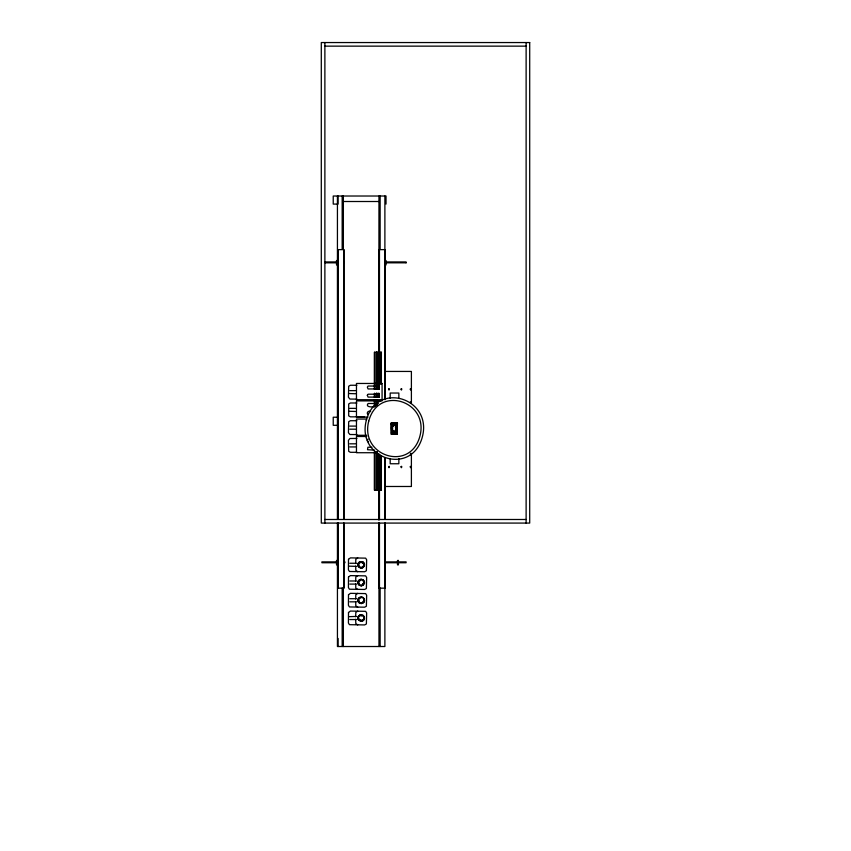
<?xml version="1.0" encoding="UTF-8"?>
<svg xmlns="http://www.w3.org/2000/svg" width="851" height="851" viewBox="0 0 851 851"><rect width="100%" height="100%" fill="white"/><g stroke="black" fill="none" stroke-linecap="round" stroke-linejoin="round"><path stroke-width="1.28" d="M391.524 424.628L391.524 424.064M391.981 425.691L391.8 423.415M391.683 424.787L391.864 423.628L392.534 424.351L391.864 425.075L391.747 423.989M391.768 427.266L391.768 429.84M391.524 432.478L391.524 433.042M392.46 424.532L392.364 423.841M392.619 433.329C391.8 428.691 391.364 436.499 392.651 432.478M396.279 423.989L396.619 425.223L396.928 424.5M396.055 432.478L396.321 433.702M396.279 432.393L396.417 433.382M396.991 424.532L396.885 423.841M396.991 432.946C394.96 428.191 397.651 438.084 396.311 431.787M397.47 433.893L391.332 434.361L391.183 423.224L391.481 422.681L397.513 423.224M362.834 567.521C357.76 569.776 356.537 562.075 360.281 561.671M357.75 564.798L358.005 564M357.952 564.809L357.867 563.99M358.686 564.17L358.686 565.447M359.484 579.712C361.611 577.808 367.089 582.116 362.803 585.201C359.494 587.647 355.154 581.105 360.335 579.52M357.75 582.52L358.005 581.733M357.984 582.541L357.867 581.712M360.313 567.968L361.164 568.074M358.686 581.903L358.686 583.18M362.058 561.66L361.186 561.681M359.537 602.976C355.761 600.902 359.175 595.647 362.803 597.615M358.005 599.466L357.75 600.253M361.186 585.669L358.771 584.86M358.686 599.636L358.686 600.912M362.803 567.468L364.473 564.809L363.473 562.639M364.068 566.415L364.622 564.83M362.834 620.709C360.409 622.23 357.197 619.432 358.005 617.188M358.005 618.805L358.207 619.613L358.388 616.464L360.281 614.858L358.42 616.475L358.75 615.709M362.834 602.976L361.164 603.529L358.771 602.593M361.207 597.008L362.037 597.2M358.686 617.358L358.686 618.634M364.419 582.541L363.515 584.754M364.505 583.371L364.622 582.563M361.164 621.262L358.92 620.145M361.207 614.741L362.015 615.06L359.537 615.294M362.09 603.412C364.366 603.508 365.1 598.349 362.92 597.455M364.143 601.912L364.622 600.285M362.803 620.656C365.622 619.73 364.654 615.092 361.186 614.879M391.471 424.351C391.8 421.319 393.822 425.808 391.79 425.319M391.747 433.116L391.875 432.074L392.534 432.755L391.864 433.478L391.981 431.414M396.311 423.383L396.619 425.5L397.151 423.777L396.619 423.202L396.077 423.777L396.917 425.319M396.981 424.745L396.385 423.628L396.385 425.075L397.066 424.351M397.023 433.202L396.843 432.031L396.204 433.202M392.598 424.894L392.598 423.809M392.651 426.787L393.375 425.426L394.843 425.053M391.545 432.489L391.939 431.712L392.577 432.234M392.63 433.031L391.811 433.67M396.3 424.192L396.385 423.926M395.683 429.223L395.332 430.372M397.119 424.894L396.906 423.415M396.066 432.489L396.619 431.67M396.885 433.265L396.715 432.063M397.119 433.297L397.183 432.478M391.641 432.755L391.864 432.031M393.662 423.702L393.79 422.734M391.545 424.617L391.939 425.394L392.577 424.872M391.811 432.457L392.396 432.606M396.896 424.649L396.332 424.649M397.109 424.872L396.619 425.436M396.332 433.063L396.896 433.063M363.526 583.137L362.398 584.531M363.685 583.18L361.856 584.914M393.63 422.904L393.034 423.021M392.524 425.755L391.524 427.064L391.609 430.585L392.524 431.351C392.151 434.616 396.555 434.616 396.172 431.351L397.172 430.042L397.098 426.521L396.172 425.755C396.555 422.49 392.151 422.49 392.524 425.755L392.662 430.361L394.353 432.17C396.97 431.18 396.885 426.659 394.853 425.064M392.598 431.489L392.896 430.925M395.63 425.862L395.928 425.298M392.768 431.808L393.077 431.255M395.821 426.213L396.098 425.617M359.484 561.979L362.92 562L363.951 563.288M362.92 615.188L363.6 615.677M391.864 423.926L392.407 424.351M358.218 563.171L358.856 562.607M358.771 567.128L359.537 567.521M362.781 562.181L363.515 562.607M363.515 567.021L364.037 566.372M358.218 580.893L358.856 580.329M358.218 598.625L358.75 597.976L358.42 598.753M359.452 603.082L361.186 603.391M363.515 602.476L364.037 601.838M363.515 620.209L364.037 619.56M349.272 616.656L356.218 616.443M358.856 584.754L358.005 583.35M363.451 580.393L362.834 579.839M378.578 388.918L379.163 387.503L378.376 386.046L368.079 386.046L367.324 387.131L368.079 388.96L378.174 388.918M392.375 433.67L391.79 433.733M396.896 433.67L396.332 433.67M359.356 580.797L360.516 580.159M359.473 580.914L360.558 580.318M363.015 602.008L361.856 602.646M357.877 565.67L358.207 566.426L358.005 565.617M358.207 584.158L357.877 583.403M357.877 601.136L358.207 601.88L358.005 601.083M364.494 563.947L364.037 563.245M362.888 567.638L362.037 567.83M364.494 581.68L364.037 580.978M362.037 585.562L362.834 585.243M359.484 597.434L360.281 597.125M364.494 599.412L364.037 598.71M364.505 618.826L364.037 616.432M361.813 620.219L362.398 619.996M361.856 620.379L362.483 620.134M362.09 621.145L362.888 620.836M394.704 431.031L393.992 431.031M368.079 439.073L367.292 440.531L368.281 441.935M410.586 453.253L410.916 454.742L410.256 454.04M357.728 557.884L355.782 559.298L355.718 563.553M361.856 567.192L360.516 567.192M357.728 575.616L355.782 577.031L355.718 581.286M357.728 593.338L355.782 594.753L355.718 599.019M357.728 611.071L355.782 612.486L355.718 616.741M360.516 615.624L361.856 615.624M361.186 620.815C372.1 615.241 351.399 612.603 360.42 620.719M324.88 46.145L526.12 46.145M343.368 201.506L378.961 201.506M337.432 260.534L336.528 260.534L336.528 264.927L337.432 264.927M385.163 260.534L386.067 260.534L386.067 264.927L385.163 264.927M325.135 261.938L336.656 261.938M385.609 261.938L406.087 261.938L406.087 262.81M325.135 262.821L336.656 262.821M385.609 262.821L406.087 262.821M385.599 371.44L411.395 371.44L411.395 403.172M356.888 385.258L350.431 385.258L348.697 386.216L348.421 397.204L349.91 399.055L356.888 399.119M349.782 390.63L355.42 390.63M355.42 393.747L349.282 393.545M382.078 400.895L356.463 400.895L356.463 417.139L367.983 417.139M356.888 402.991L350.431 402.991L348.697 403.948L348.697 415.894L350.431 416.841L364.643 416.841M410.639 403.055L411.097 402.566A1.447 1.447 0 0 0 411.097 401.959L410.299 401.959A1.447 1.447 0 0 0 410.299 402.566L410.427 402.895M378.376 403.491L368.079 403.491C364.664 407.608 373.695 407.225 375.695 406.352M349.782 408.363L355.42 408.363M355.42 411.469L349.282 411.278M370.653 411.639C368.292 409.916 366.004 413.288 368.079 414.554M366.707 419.043L356.463 419.043L356.463 435.286L366.707 435.286M356.888 420.724L350.431 420.724L348.697 421.67L348.421 432.67L349.91 434.51L356.888 434.574M393.8 422.968L392.949 422.841L392.992 423.702M392.864 423.096L393.8 423.096M394.353 425.032L394.226 423.309M349.782 426.096L355.42 426.096M391.524 428.33L392.417 428.33M396.279 428.33L397.172 428.33M391.524 428.776L392.417 428.776M396.279 428.776L397.172 428.776M349.782 429.202L355.42 429.202M366.707 436.489L356.463 436.489L356.463 452.721L376.95 452.721M356.888 438.446L349.91 438.51L348.421 440.361L348.697 451.349L350.431 452.306L356.888 452.306M349.782 443.818L355.42 443.818M349.782 446.935L355.42 446.935M371.94 447.222L367.877 447.275L367.526 449.711L374.514 450.136M385.599 486.485L411.395 486.485L411.395 453.423M324.88 519.493L526.12 519.493M337.432 560.469L336.528 560.469L336.528 564.862L337.432 564.862M335.975 561.883L321.901 561.883L321.901 562.745L335.975 562.756M385.609 561.883L406.087 561.883L406.087 562.745L385.609 562.756M349.782 563.256L356.218 563.256M356.218 566.362L349.282 566.17M349.782 580.988L356.218 580.988M349.782 584.094L356.218 584.094M349.782 598.71L356.218 598.71M349.782 601.827L356.218 601.827M349.782 619.549L356.218 619.549M357.728 571.744L355.782 570.319L355.718 566.064M362.037 579.52L361.207 579.276M357.728 589.466L355.782 588.052L355.718 583.797M360.345 603.231L361.164 603.529M357.728 607.199L355.782 605.784L355.718 601.529M357.728 624.932L355.782 623.517L355.718 619.251M361.856 562.437L363.43 563.585M361.813 562.585L362.398 562.819M359.973 619.996L360.558 620.219M359.888 620.134L360.516 620.379M362.834 597.562L363.515 598.062M363.015 580.797L363.685 581.903M391.8 433.702L391.545 433.031M392.768 425.298L393.077 425.862M395.8 430.925L396.098 431.489M392.598 425.617L392.896 426.181M395.63 431.255L395.928 431.808M395.332 426.734L395.683 427.893M396.162 432.755L396.843 433.478L396.991 432.574M391.641 424.351L391.864 425.075M526.12 42.55L526.12 523.078M398.853 398.268L398.853 393.034L390.183 393.034L390.183 398.268M398.853 458.519L398.853 463.752L390.183 463.752L390.183 458.519M395.821 424.915L395.821 425.511M394.47 423.309L394.47 424.968M394.47 432.138L394.47 433.797M394.226 432.138L394.226 433.797M393.428 422.692L393.502 423.702M386.024 204.091L386.024 196.017L333.23 196.017L333.23 204.091L338.081 204.091L338.081 196.017M385.163 399.64L385.163 249.63L379.152 249.63L379.035 389.375M385.163 458.061L385.163 519.131M385.163 523.11L385.163 588.158L379.152 588.158L379.152 523.11M384.886 196.017L384.886 249.173M384.865 249.63L384.865 399.64M384.865 458.061L384.865 519.131M384.865 523.11L384.886 646.515L337.432 646.515L337.432 522.929M381.376 384.078L381.376 352.261L374.408 352.261L374.408 389.375M381.376 455.647L381.376 490.112L374.408 490.112L374.408 451.679M381.216 352.261L381.216 384.078M381.216 455.647L381.216 490.112M380.886 352.261L380.886 384.078M380.886 455.647L380.886 490.112M380.142 196.017L380.142 249.173M380.142 588.041L380.142 646.515M379.642 352.261L379.642 384.078M379.642 454.328L379.642 490.112M379.461 249.63L379.461 353.176M379.461 489.921L379.461 519.131M379.461 523.11L379.461 588.158M379.035 393.353L379.035 397.332M379.035 454.328L379.152 519.131M378.961 196.017L378.833 389.375L378.769 352.261M378.961 520.184L378.833 454.328L378.769 490.112M378.961 522.844L378.961 646.515M378.621 352.261L378.621 389.375M378.621 393.353L378.621 397.332M378.621 454.328L378.621 490.112M377.174 352.261L377.174 389.375M377.174 393.353L377.174 397.332M377.174 399.981L377.174 405.278M377.174 451.679L377.174 490.112M377.014 352.261L376.95 389.375M377.014 393.353L376.95 397.332M377.014 399.981L377.014 405.278M377.014 451.679L376.95 490.112M376.748 352.261L376.748 389.375M376.748 393.353L376.748 397.332M376.748 399.981L376.748 405.278M376.748 451.679L376.748 490.112M376.589 352.261L376.589 389.375M376.589 393.353L376.589 397.332M376.589 452.998L376.589 490.112M376.142 352.261L376.142 389.375M376.142 393.353L376.142 397.332M376.142 399.981L376.142 405.278M376.142 451.679L376.142 490.112M374.568 352.261L374.568 389.375M374.568 393.353L374.568 397.332M374.568 399.981L374.568 406.608M374.568 451.679L374.568 490.112M374.408 393.353L374.408 397.332M374.408 399.981L374.408 406.608M344.942 561.894L344.942 562.745M344.336 261.959L344.336 262.81M343.995 519.131L343.995 249.63L337.985 249.63L337.985 519.131M343.995 523.11L343.995 588.158L337.985 588.158L337.985 523.11M343.698 249.63L343.698 519.131M343.698 523.11L343.698 588.158M343.368 196.017L343.368 249.311M343.368 587.913L343.368 646.515M342.176 196.017L342.176 249.173M342.176 588.041L342.176 646.515M338.283 249.63L338.283 519.131M338.283 523.11L338.283 588.158M338.081 638.441L338.081 646.515M337.432 196.017L337.432 518.94M324.88 42.55L324.88 523.078M367.324 395.279L368.079 397.109L378.376 397.109L379.163 395.662L378.376 394.204L368.079 394.204L367.324 395.279M388.662 389.109C389.109 392.034 390.013 387.12 388.662 389.109M391.247 423.107L391.311 434.212L397.289 434.329L397.396 422.904L391.247 423.107M388.662 466.774C389.109 469.699 390.013 464.784 388.662 466.774M401.044 389.109C401.491 392.034 402.395 387.12 401.044 389.109M401.044 466.774C401.491 469.699 402.395 464.784 401.044 466.774M410.278 389.109C410.725 392.034 411.629 387.12 410.278 389.109M410.278 466.774C410.725 469.699 411.629 464.784 410.278 466.774M366.292 420.447C356.25 458.785 411.948 476.783 422.415 436.659C432.446 398.321 376.759 380.323 366.292 420.447M368.738 421.16C359.579 456.147 410.405 472.571 419.969 435.946C429.117 400.959 378.301 384.546 368.738 421.16M348.495 559.298L348.421 569.83L349.431 571.478L364.643 571.744L366.387 570.787L366.653 559.788L365.653 558.139L350.431 557.884L348.495 559.298M348.495 577.031L348.421 587.562L349.431 589.211L364.643 589.466L366.387 588.509L366.653 577.521L365.653 575.872L350.431 575.616L348.495 577.031M348.495 594.753L348.421 605.284L349.431 606.944L364.643 607.199L366.387 606.242L366.653 595.253L365.653 593.594L350.431 593.338L348.495 594.753M348.495 612.486L348.421 623.017L349.431 624.677L364.643 624.932L366.387 623.974L366.653 612.986L365.653 611.326L350.431 611.071L348.495 612.486M358.324 564.085C362.388 576.361 368.206 555.373 358.324 564.085M358.324 581.807C362.388 594.083 368.206 573.106 358.324 581.807M358.324 599.54C362.388 611.816 368.206 590.839 358.324 599.54M529.705 42.55L321.295 42.55L321.295 523.078L529.705 523.078L529.705 42.55M382.078 383.461L356.463 383.461L356.463 399.704L382.078 399.704L382.078 383.461M338.081 417.224L333.23 417.224L333.23 425.309L338.081 425.309L338.081 417.224M398.406 560.469L397.502 560.469L397.502 564.862L398.406 564.862L398.406 560.469M378.833 397.332L378.833 393.353L378.769 397.332"/></g></svg>
